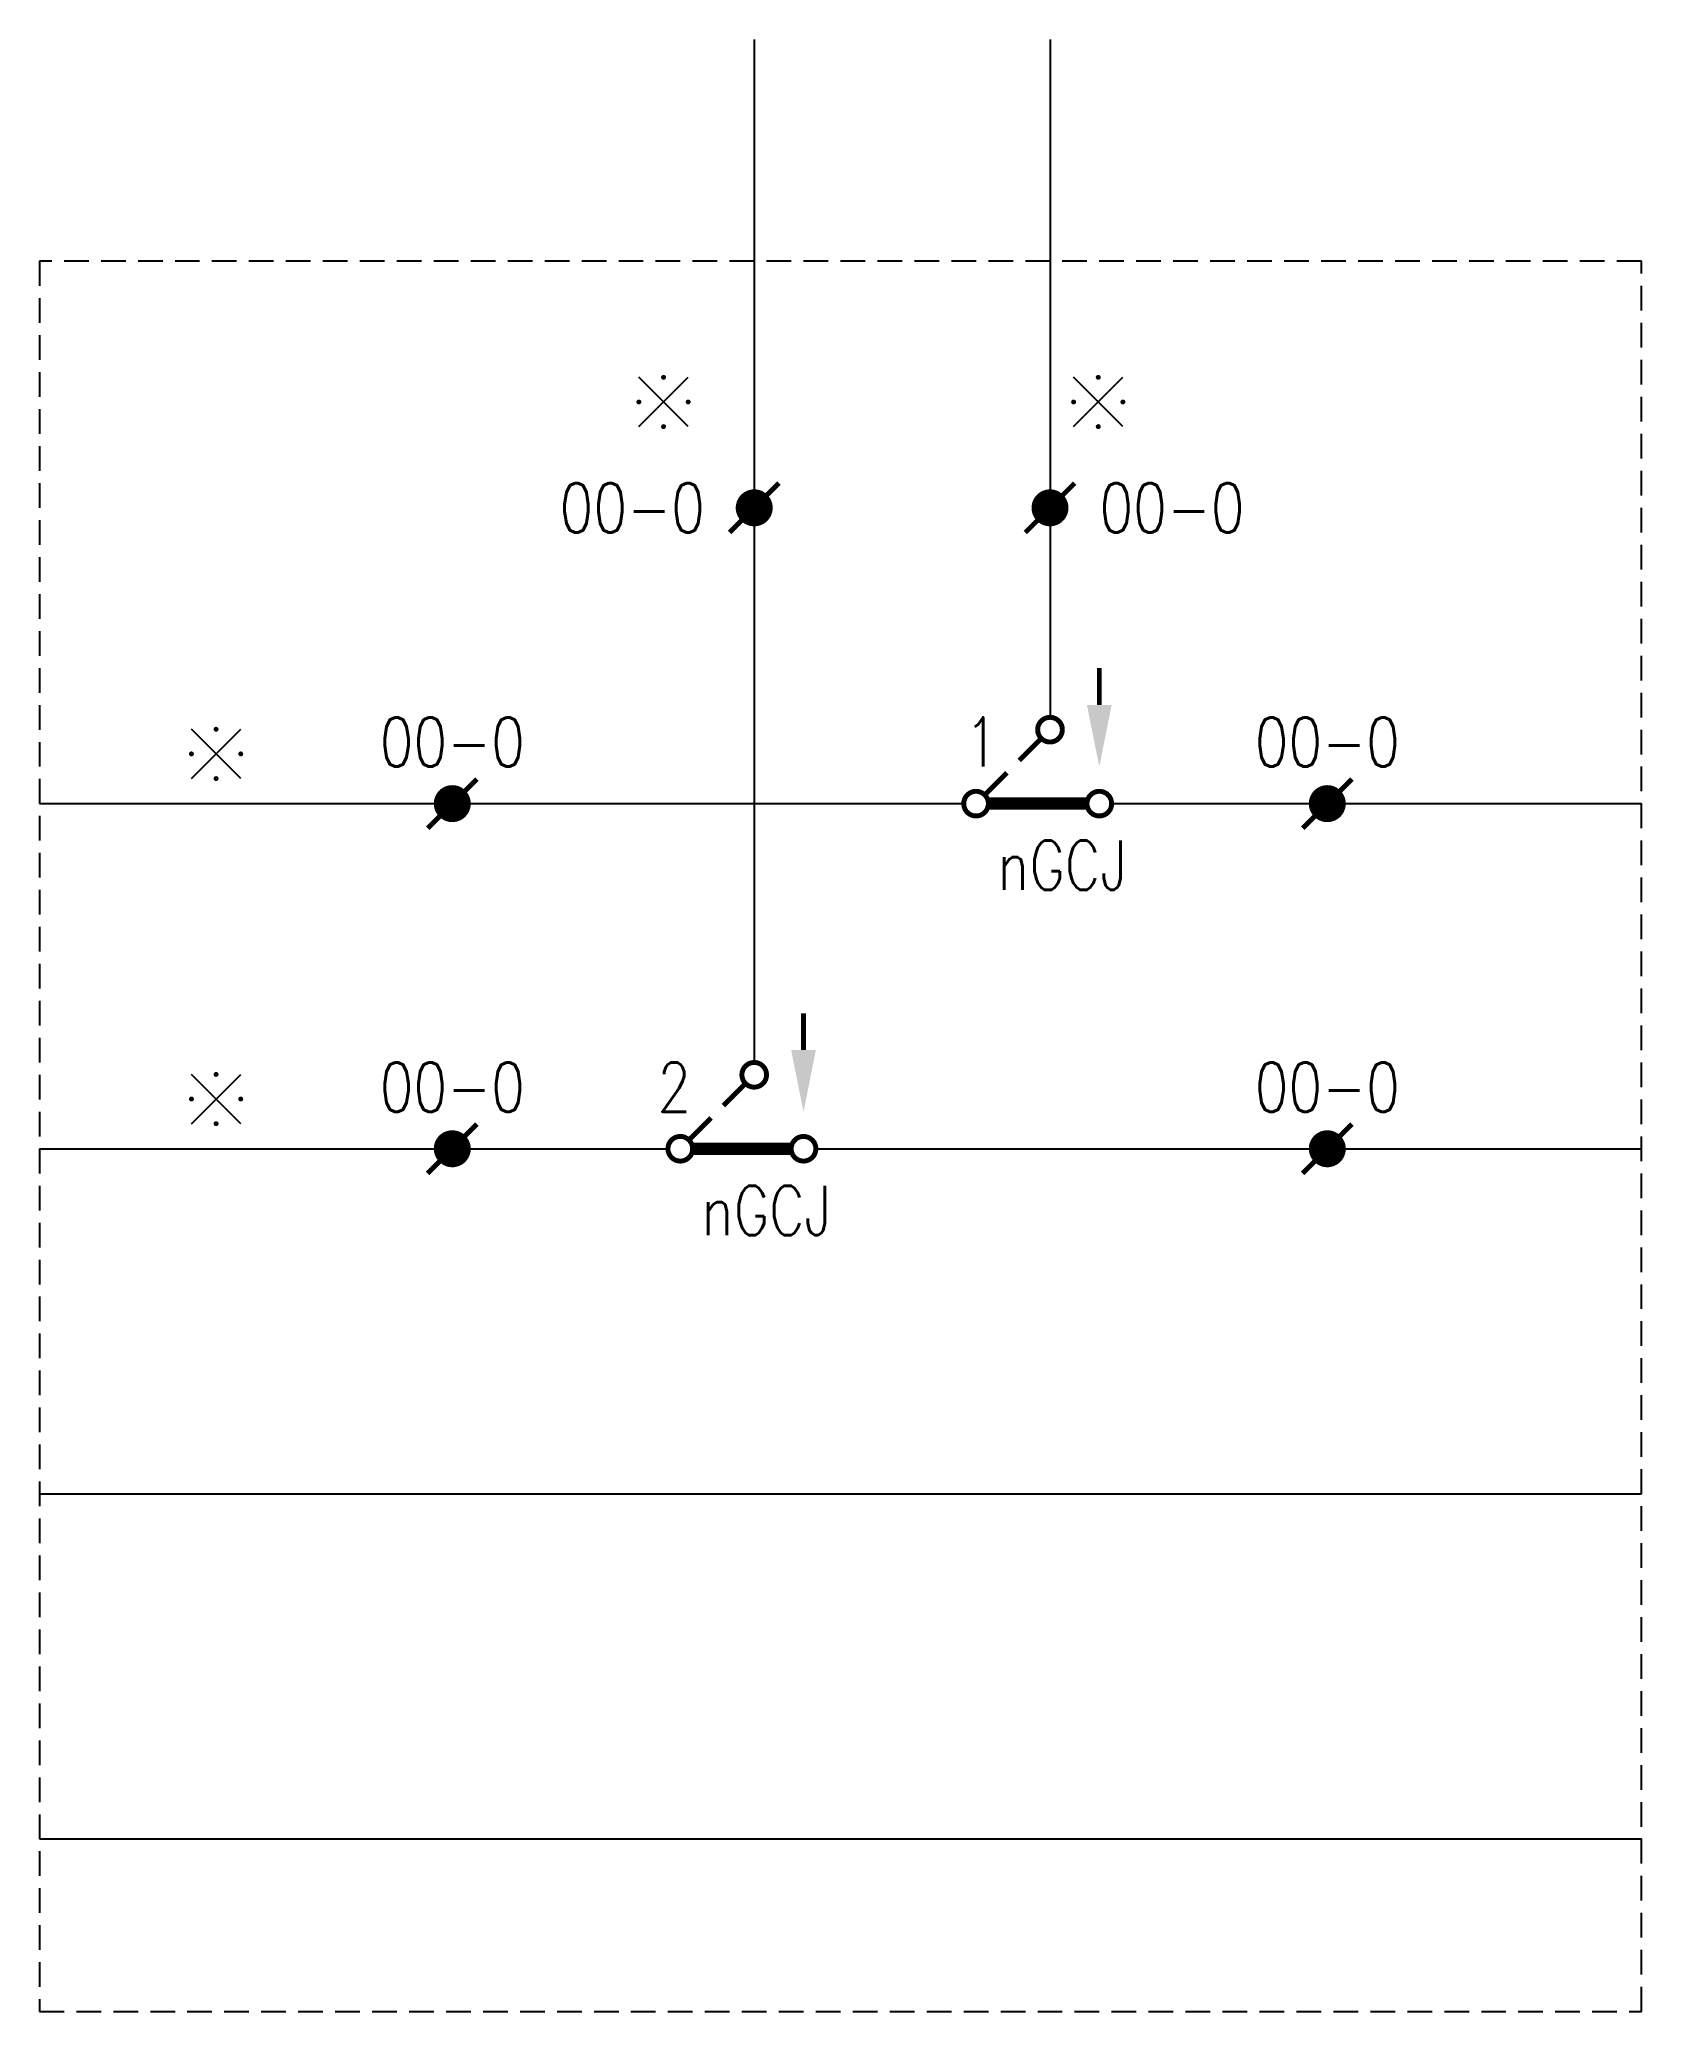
# Model space of a CAD drawing. Header units: millimetres. Extents: x 0 to 65, y -71 to 9.
import ezdxf
from ezdxf.enums import TextEntityAlignment as Align

# ---------------------------------------------------------------- set-up
doc = ezdxf.new("R2010")
doc.units = ezdxf.units.MM
doc.linetypes.add('DASHEDX2', pattern=[1.5, 1, -0.5])
doc.layers.add('define', color=7, linetype='Continuous')
doc.layers.add('hide', color=7, linetype='Continuous')
doc.styles.get("Standard").update_dxf_attribs({"font": 'txt.shx', "bigfont": 'hztxt.shx'})

# ---------------------------------------------------------------- blocks, each defined once
blk = doc.blocks.new('D1')
at = {"const_width": 0.2}
for points in [[(0, 0.5, -1), (0, -0.5, -1), (0, 0.5)], [(5, 0.5, -1), (5, -0.5, -1), (5, 0.5)], [(3, -2.5, -1), (3, -3.5, -1), (3, -2.5)]]:
    blk.add_lwpolyline(points, format="xyb", dxfattribs=at)
for points, const_width in [([(4.5, 0), (0.5, 0)], 0.5), ([(1.25, -1.25), (0.308, -0.308)], 0.2), ([(2.681, -2.681), (1.75, -1.75)], 0.2)]:
    blk.add_lwpolyline(points, dxfattribs=dict(const_width=const_width))
blk = doc.blocks.new('tie')
at = {"const_width": 0.2}
blk.add_lwpolyline([(-1, -1), (1, 1)], dxfattribs=at)
at = {"const_width": 0.75}
blk.add_lwpolyline([(-0.375, 0, 1), (0.375, 0, 1)], format="xyb", close=True, dxfattribs=at)
blk = doc.blocks.new('conti_2')
for points in [[(-1, -1), (1, 1)], [(1, -1), (-1, 1)]]:
    blk.add_lwpolyline(points)
for points in [[(0.05, 1, 0.1, 0.1, 1), (-0.05, 1, 0.1, 0.1, 1)], [(-0.95, 0, 0.1, 0.1, 1), (-1.05, 0, 0.1, 0.1, 1)], [(1.05, 0, 0.1, 0.1, 1), (0.95, 0, 0.1, 0.1, 1)], [(0.05, -1, 0.1, 0.1, 1), (-0.05, -1, 0.1, 0.1, 1)]]:
    blk.add_lwpolyline(points, format="xyseb", close=True)
at = {"width": 0.7}
blk.add_attdef('1', (1.451, -0.908), '', height=2, dxfattribs=at)

msp = doc.modelspace()

# ---------------------------------------------------------------- linework, layer by layer
for p, q in [((29, 9), (29, -32.5)), ((41, 9), (41, -18.5)), ((0, -22), (37.5, -22)), ((43.5, -22), (65, -22)), ((0, -36), (25.5, -36)), ((31.5, -36), (65, -36)), ((0, -50), (65, -50)), ((0, -64), (65, -64))]:
    msp.add_line(p, q)
at = {"const_width": 0.2}
for points in [[(43, -18), (43, -16.5)], [(31, -32), (31, -30.5)]]:
    msp.add_lwpolyline(points, dxfattribs=at)
for points in [[(42.5, -18), (43.5, -18), (43, -20.5)], [(30.5, -32), (31.5, -32), (31, -34.5)]]:
    msp.add_solid(points)
at = {"layer": 'hide', "linetype": 'DASHEDX2'}
msp.add_lwpolyline([(0, -71), (65, -71), (65, 0), (0, 0), (0, -71)], dxfattribs=at)

# ---------------------------------------------------------------- block references
at = {"color": 3}
for p in [(25.32, -5.706), (42.957, -5.706), (7.167, -19.983), (7.167, -33.983)]:
    msp.add_blockref('conti_2', p, dxfattribs=at)
at = {"xscale": -1, "rotation": 180}
for p in [(38, -22), (26, -36)]:
    msp.add_blockref('D1', p, dxfattribs=at)
at = {"layer": 'define'}
for p in [(29, -10), (41, -10)]:
    msp.add_blockref('tie', p, dxfattribs=at)
at = {"layer": 'define', "color": 3}
for p in [(16.75, -22), (52.25, -22), (16.75, -36), (52.25, -36)]:
    msp.add_blockref('tie', p, dxfattribs=at)

# ---------------------------------------------------------------- texts
at = {"color": 3, "width": 0.8}
msp.add_text('00-0', height=2, dxfattribs=at).set_placement((27, -10), align=Align.MIDDLE_RIGHT)
msp.add_text('00-0', height=2, dxfattribs=at).set_placement((43, -10), align=Align.MIDDLE_LEFT)
for s, p in [('00-0', (16.75, -20.5)), ('00-0', (52.25, -20.5)), ('nGCJ', (41.5, -25.5)), ('00-0', (16.75, -34.5)), ('00-0', (52.25, -34.5)), ('nGCJ', (29.5, -39.5))]:
    msp.add_text(s, height=2, dxfattribs=at).set_placement(p, align=Align.CENTER)
at = {"width": 0.8}
for s, p in [('1', (37.533, -20.5)), ('2', (25.067, -34.5))]:
    msp.add_text(s, height=2, dxfattribs=at).set_placement(p)

doc.saveas('drawing.dxf')
